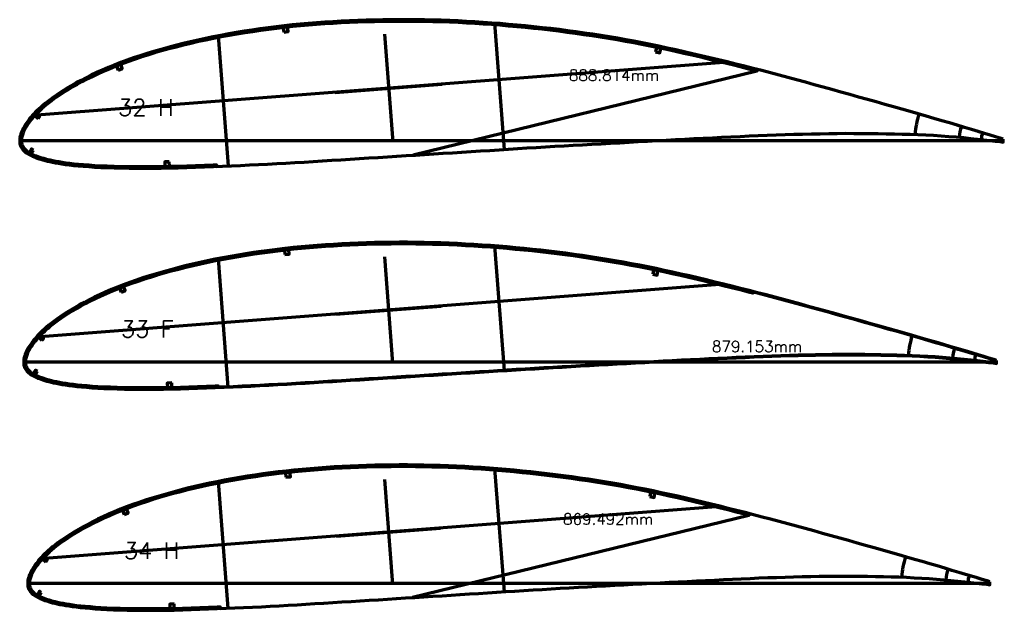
# Model space of a CAD drawing. Header units: metres. Extents: x -405 to 675, y -15418 to 133.
# Drawn here: x -333 to 556, y -6624 to -6091 of the extents above; entities that cross this region are included whole.
import ezdxf
from ezdxf.enums import TextEntityAlignment as Align

# ---------------------------------------------------------------- set-up
doc = ezdxf.new("R2010")
doc.units = ezdxf.units.M
for name, color, linetype, lineweight in [('FoilLayer', 7, 'Continuous', 50), ('RefFoilLayer', 7, 'Continuous', 50), ('StringerLayer', 7, 'Continuous', 50), ('SubLayer', 7, 'Continuous', 50), ('TextLayer', 7, 'Continuous', 50)]:
    doc.layers.add(name, color=color, linetype=linetype, lineweight=lineweight)
doc.styles.add('MSゴシック', font='romans')

msp = doc.modelspace()

# ---------------------------------------------------------------- linework, layer by layer
at = {"layer": 'FoilLayer'}
for p, q in [((332.93, -6137.25), (22.22, -6213.2)), ((325.68, -6538.64), (21.74, -6612.91))]:
    msp.add_line(p, q, dxfattribs=at)
for points in [[(555.51, -6198.67), (552.78, -6197.79), (548.42, -6196.48), (543.69, -6195.01), (538.52, -6193.45), (532.89, -6191.78), (526.83, -6189.99), (520.42, -6188.08), (513.71, -6186.1), (506.81, -6184.06), (499.85, -6182.02), (492.83, -6180.02), (485.71, -6177.94), (478.5, -6175.83), (471.18, -6173.73), (463.74, -6171.61), (456.17, -6169.48), (448.46, -6167.31), (440.62, -6165.1), (432.7, -6162.88), (424.72, -6160.64), (416.71, -6158.4), (408.71, -6156.17), (400.7, -6153.94), (392.7, -6151.73), (384.7, -6149.53), (376.72, -6147.34), (368.77, -6145.18), (360.86, -6143.04), (352.96, -6140.94), (345.07, -6138.86), (337.2, -6136.8), (333.31, -6135.8), (332.93, -6137.25), (328.98, -6136.23), (321.16, -6134.23), (313.35, -6132.27), (305.54, -6130.35), (297.74, -6128.45), (289.95, -6126.58), (282.17, -6124.73), (274.45, -6122.93), (266.79, -6121.17), (259.18, -6119.47), (251.6, -6117.82), (244.05, -6116.23), (236.52, -6114.69), (229, -6113.2), (221.5, -6111.76), (214.01, -6110.38), (206.53, -6109.06), (199.04, -6107.79), (191.55, -6106.57), (184.04, -6105.4), (176.53, -6104.28), (169, -6103.22), (161.47, -6102.2), (153.93, -6101.23), (146.38, -6100.31), (138.81, -6099.45), (131.22, -6098.63), (123.62, -6097.86), (116, -6097.14), (108.38, -6096.46), (100.76, -6095.83), (93.14, -6095.24), (85.54, -6094.71), (77.94, -6094.22), (70.35, -6093.79), (62.77, -6093.41), (55.2, -6093.08), (47.64, -6092.8), (40.08, -6092.58), (32.53, -6092.41), (24.98, -6092.29), (17.45, -6092.23), (9.91, -6092.23), (2.37, -6092.28), (-5.17, -6092.38), (-12.7, -6092.53), (-20.22, -6092.74), (-27.73, -6093), (-35.22, -6093.31), (-42.7, -6093.68), (-50.16, -6094.11), (-57.6, -6094.58), (-65, -6095.11), (-72.35, -6095.69), (-79.65, -6096.33), (-86.9, -6097.04), (-94.13, -6097.81), (-101.34, -6098.66), (-108.54, -6099.57), (-115.71, -6100.54), (-122.86, -6101.58), (-129.99, -6102.68), (-137.08, -6103.84), (-144.12, -6105.07), (-151.13, -6106.36), (-158.08, -6107.71), (-164.99, -6109.12), (-171.83, -6110.6), (-178.61, -6112.15), (-185.32, -6113.76), (-191.99, -6115.45), (-198.59, -6117.2), (-205.11, -6119), (-211.51, -6120.84), (-217.77, -6122.73), (-223.89, -6124.68), (-229.88, -6126.69), (-235.75, -6128.77), (-241.49, -6130.91), (-247.09, -6133.1), (-252.55, -6135.35), (-257.84, -6137.63), (-262.97, -6139.94), (-267.91, -6142.28), (-272.66, -6144.62), (-277.18, -6146.94), (-281.46, -6149.24), (-285.48, -6151.49), (-289.26, -6153.71), (-292.79, -6155.88), (-296.08, -6158.01), (-299.15, -6160.07), (-301.99, -6162.07), (-304.62, -6163.99), (-307.06, -6165.85), (-309.3, -6167.64), (-311.36, -6169.38), (-313.27, -6171.06), (-315.03, -6172.69), (-316.65, -6174.26), (-318.16, -6175.78), (-319.55, -6177.25), (-320.83, -6178.66), (-322.02, -6180.04), (-323.11, -6181.37), (-324.11, -6182.66), (-325.04, -6183.92), (-325.9, -6185.14), (-326.68, -6186.32), (-327.4, -6187.47), (-328.06, -6188.61), (-328.68, -6189.7), (-329.23, -6190.74), (-329.71, -6191.76), (-330.14, -6192.79), (-330.53, -6193.8), (-330.88, -6194.74), (-331.16, -6195.65), (-331.38, -6196.57), (-331.55, -6197.48), (-331.68, -6198.36), (-331.77, -6199.21), (-331.81, -6200.06), (-331.8, -6200.83), (-331.74, -6201.62), (-331.62, -6202.4), (-331.42, -6203.18), (-331.15, -6203.97), (-330.82, -6204.75), (-330.41, -6205.52), (-329.94, -6206.27), (-329.39, -6207), (-328.76, -6207.72), (-328.05, -6208.43), (-327.27, -6209.11), (-326.43, -6209.78), (-325.52, -6210.42), (-324.53, -6211.04), (-323.48, -6211.64), (-322.34, -6212.22), (-321.11, -6212.78), (-319.8, -6213.32), (-318.4, -6213.86), (-316.91, -6214.4), (-315.32, -6214.93), (-313.63, -6215.46), (-311.84, -6215.98), (-309.92, -6216.5), (-307.86, -6217.01), (-305.64, -6217.51), (-303.26, -6218.01), (-300.68, -6218.5), (-297.91, -6219), (-294.91, -6219.49), (-291.67, -6219.97), (-288.16, -6220.44), (-284.35, -6220.87), (-280.21, -6221.27), (-275.71, -6221.66), (-270.85, -6222.02), (-265.63, -6222.36), (-260.06, -6222.66), (-254.13, -6222.91), (-247.86, -6223.11), (-241.27, -6223.26), (-234.42, -6223.39), (-227.38, -6223.47), (-220.21, -6223.51), (-212.92, -6223.48), (-205.49, -6223.39), (-197.91, -6223.23), (-190.2, -6223.04), (-182.37, -6222.82), (-174.45, -6222.55), (-166.42, -6222.26), (-158.32, -6221.95), (-155.6, -6221.84), (-155.54, -6223.34), (-150.12, -6223.13), (-141.97, -6222.79), (-133.83, -6222.44), (-125.68, -6222.05), (-117.48, -6221.63), (-109.25, -6221.2), (-101, -6220.77), (-92.76, -6220.32), (-84.53, -6219.85), (-76.29, -6219.36), (-68.01, -6218.85), (-59.69, -6218.32), (-51.35, -6217.81), (-42.99, -6217.29), (-34.63, -6216.77), (-26.24, -6216.24), (-17.84, -6215.71), (-9.43, -6215.17), (-1.02, -6214.65), (7.4, -6214.12), (15.82, -6213.6), (24.22, -6213.07), (32.63, -6212.54), (41.04, -6212), (49.45, -6211.47), (57.87, -6210.94), (66.28, -6210.41), (74.7, -6209.88), (83.11, -6209.35), (91.52, -6208.81), (99.93, -6208.27), (108.33, -6207.73), (116.72, -6207.2), (125.1, -6206.68), (133.49, -6206.17), (141.87, -6205.66), (150.24, -6205.16), (158.6, -6204.66), (166.96, -6204.18), (175.32, -6203.71), (183.69, -6203.25), (192.09, -6202.79), (200.49, -6202.33), (208.89, -6201.87), (217.29, -6201.4), (225.69, -6200.94), (234.08, -6200.48), (242.48, -6200.03), (250.87, -6199.59), (259.25, -6199.13), (267.62, -6198.69), (275.96, -6198.25), (284.3, -6197.82), (292.63, -6197.41), (300.98, -6197.01), (309.31, -6196.61), (317.6, -6196.21), (325.83, -6195.83), (334.01, -6195.47), (342.15, -6195.14), (350.26, -6194.83), (358.29, -6194.53), (366.24, -6194.27), (374.14, -6194.07), (382.04, -6193.9), (389.9, -6193.75), (397.7, -6193.6), (405.34, -6193.46), (412.84, -6193.41), (420.32, -6193.44), (427.8, -6193.48), (435.21, -6193.5), (442.51, -6193.58), (449.79, -6193.75), (457.05, -6193.91), (464.23, -6194.04), (471.3, -6194.22), (478.35, -6194.52), (485.45, -6194.88), (492.51, -6195.24), (499.39, -6195.63), (506.13, -6196.15), (512.84, -6196.74), (519.43, -6197.35), (525.8, -6197.96), (531.86, -6198.59), (537.6, -6199.22), (542.99, -6199.82), (547.99, -6200.4), (552.6, -6200.96), (555.45, -6201.33)], [(549.33, -6399.11), (546.65, -6398.25), (542.32, -6396.95), (537.65, -6395.5), (532.54, -6393.95), (526.97, -6392.3), (520.98, -6390.53), (514.64, -6388.64), (508, -6386.68), (501.18, -6384.66), (494.29, -6382.65), (487.35, -6380.67), (480.3, -6378.61), (473.18, -6376.52), (465.93, -6374.45), (458.57, -6372.35), (451.09, -6370.25), (443.46, -6368.1), (435.71, -6365.92), (427.87, -6363.72), (419.98, -6361.51), (412.06, -6359.29), (404.14, -6357.08), (396.22, -6354.87), (388.31, -6352.69), (380.4, -6350.51), (372.51, -6348.35), (364.65, -6346.21), (356.82, -6344.1), (349, -6342.02), (341.2, -6339.96), (333.42, -6337.92), (329.57, -6336.93), (329.31, -6337.95), (325.4, -6336.94), (317.66, -6334.97), (309.94, -6333.03), (302.22, -6331.12), (294.5, -6329.24), (286.79, -6327.39), (279.1, -6325.57), (271.46, -6323.78), (263.88, -6322.04), (256.35, -6320.36), (248.86, -6318.73), (241.4, -6317.15), (233.95, -6315.63), (226.51, -6314.16), (219.09, -6312.74), (211.68, -6311.37), (204.28, -6310.06), (196.88, -6308.8), (189.46, -6307.6), (182.04, -6306.44), (174.61, -6305.34), (167.16, -6304.28), (159.71, -6303.28), (152.25, -6302.32), (144.79, -6301.41), (137.3, -6300.56), (129.8, -6299.75), (122.27, -6298.99), (114.74, -6298.27), (107.2, -6297.6), (99.66, -6296.97), (92.13, -6296.4), (84.61, -6295.87), (77.09, -6295.39), (69.59, -6294.96), (62.09, -6294.58), (54.6, -6294.26), (47.12, -6293.98), (39.64, -6293.76), (32.18, -6293.6), (24.71, -6293.48), (17.26, -6293.42), (9.8, -6293.41), (2.34, -6293.46), (-5.11, -6293.56), (-12.56, -6293.72), (-20, -6293.92), (-27.43, -6294.18), (-34.84, -6294.49), (-42.23, -6294.85), (-49.62, -6295.27), (-56.97, -6295.75), (-64.29, -6296.27), (-71.57, -6296.84), (-78.79, -6297.47), (-85.96, -6298.17), (-93.1, -6298.94), (-100.24, -6299.78), (-107.36, -6300.68), (-114.45, -6301.64), (-121.52, -6302.66), (-128.57, -6303.75), (-135.58, -6304.9), (-142.56, -6306.11), (-149.48, -6307.39), (-156.36, -6308.73), (-163.19, -6310.13), (-169.96, -6311.59), (-176.67, -6313.12), (-183.31, -6314.72), (-189.9, -6316.39), (-196.43, -6318.12), (-202.88, -6319.9), (-209.21, -6321.72), (-215.4, -6323.59), (-221.45, -6325.51), (-227.38, -6327.51), (-233.18, -6329.56), (-238.85, -6331.68), (-244.4, -6333.85), (-249.8, -6336.06), (-255.03, -6338.32), (-260.1, -6340.61), (-265, -6342.92), (-269.69, -6345.24), (-274.16, -6347.53), (-278.39, -6349.8), (-282.37, -6352.03), (-286.11, -6354.23), (-289.6, -6356.38), (-292.86, -6358.48), (-295.89, -6360.52), (-298.7, -6362.49), (-301.3, -6364.4), (-303.71, -6366.24), (-305.93, -6368.01), (-307.97, -6369.72), (-309.85, -6371.39), (-311.59, -6373), (-313.2, -6374.55), (-314.69, -6376.05), (-316.06, -6377.5), (-317.33, -6378.91), (-318.5, -6380.26), (-319.58, -6381.58), (-320.58, -6382.86), (-321.49, -6384.1), (-322.34, -6385.31), (-323.12, -6386.47), (-323.83, -6387.61), (-324.48, -6388.74), (-325.09, -6389.82), (-325.63, -6390.85), (-326.11, -6391.86), (-326.54, -6392.88), (-326.92, -6393.87), (-327.26, -6394.81), (-327.54, -6395.71), (-327.76, -6396.61), (-327.93, -6397.51), (-328.06, -6398.38), (-328.14, -6399.22), (-328.18, -6400.05), (-328.17, -6400.82), (-328.12, -6401.6), (-328, -6402.37), (-327.8, -6403.14), (-327.54, -6403.92), (-327.21, -6404.69), (-326.81, -6405.45), (-326.34, -6406.19), (-325.79, -6406.92), (-325.17, -6407.63), (-324.47, -6408.32), (-323.71, -6409), (-322.87, -6409.66), (-321.97, -6410.29), (-321, -6410.91), (-319.95, -6411.5), (-318.83, -6412.07), (-317.61, -6412.62), (-316.32, -6413.16), (-314.93, -6413.7), (-313.46, -6414.22), (-311.89, -6414.75), (-310.22, -6415.27), (-308.44, -6415.79), (-306.55, -6416.31), (-304.51, -6416.81), (-302.32, -6417.3), (-299.96, -6417.79), (-297.41, -6418.29), (-294.66, -6418.78), (-291.7, -6419.26), (-288.5, -6419.74), (-285.03, -6420.2), (-281.26, -6420.63), (-277.16, -6421.03), (-272.72, -6421.41), (-267.91, -6421.77), (-262.75, -6422.1), (-257.23, -6422.4), (-251.37, -6422.64), (-245.17, -6422.84), (-238.65, -6422.99), (-231.88, -6423.12), (-224.91, -6423.2), (-217.81, -6423.24), (-210.6, -6423.21), (-203.26, -6423.12), (-195.76, -6422.96), (-188.13, -6422.78), (-180.39, -6422.55), (-172.55, -6422.29), (-164.61, -6422), (-156.6, -6421.7), (-153.91, -6421.59), (-153.87, -6422.64), (-148.51, -6422.43), (-140.45, -6422.1), (-132.4, -6421.74), (-124.33, -6421.36), (-116.22, -6420.95), (-108.08, -6420.52), (-99.92, -6420.09), (-91.78, -6419.65), (-83.64, -6419.19), (-75.48, -6418.7), (-67.29, -6418.19), (-59.07, -6417.68), (-50.82, -6417.16), (-42.55, -6416.66), (-34.28, -6416.14), (-25.99, -6415.62), (-17.67, -6415.09), (-9.35, -6414.56), (-1.03, -6414.04), (7.29, -6413.52), (15.62, -6413), (23.93, -6412.48), (32.25, -6411.95), (40.57, -6411.42), (48.89, -6410.89), (57.21, -6410.37), (65.54, -6409.85), (73.86, -6409.33), (82.18, -6408.8), (90.5, -6408.27), (98.81, -6407.73), (107.12, -6407.2), (115.42, -6406.68), (123.72, -6406.16), (132.01, -6405.65), (140.3, -6405.15), (148.58, -6404.65), (156.85, -6404.16), (165.12, -6403.69), (173.39, -6403.22), (181.67, -6402.77), (189.98, -6402.31), (198.29, -6401.86), (206.6, -6401.4), (214.91, -6400.93), (223.21, -6400.48), (231.51, -6400.03), (239.82, -6399.58), (248.12, -6399.14), (256.41, -6398.69), (264.69, -6398.25), (272.94, -6397.82), (281.18, -6397.4), (289.43, -6396.99), (297.68, -6396.59), (305.92, -6396.2), (314.13, -6395.8), (322.27, -6395.43), (330.36, -6395.07), (338.42, -6394.74), (346.44, -6394.43), (354.38, -6394.14), (362.25, -6393.89), (370.07, -6393.68), (377.88, -6393.51), (385.66, -6393.37), (393.37, -6393.21), (400.93, -6393.08), (408.35, -6393.03), (415.75, -6393.06), (423.15, -6393.1), (430.48, -6393.12), (437.71, -6393.2), (444.91, -6393.37), (452.09, -6393.53), (459.19, -6393.65), (466.2, -6393.83), (473.17, -6394.13), (480.2, -6394.49), (487.19, -6394.84), (494, -6395.23), (500.67, -6395.74), (507.31, -6396.32), (513.83, -6396.93), (520.13, -6397.53), (526.13, -6398.15), (531.81, -6398.78), (537.14, -6399.37), (542.09, -6399.95), (546.65, -6400.5), (549.47, -6400.87)], [(543.43, -6598.7), (540.77, -6597.84), (536.49, -6596.55), (531.87, -6595.12), (526.81, -6593.59), (521.31, -6591.96), (515.38, -6590.21), (509.11, -6588.34), (502.55, -6586.4), (495.8, -6584.4), (488.98, -6582.41), (482.11, -6580.46), (475.15, -6578.42), (468.1, -6576.35), (460.94, -6574.3), (453.65, -6572.22), (446.25, -6570.14), (438.71, -6568.02), (431.04, -6565.86), (423.29, -6563.69), (415.49, -6561.5), (407.66, -6559.31), (399.82, -6557.12), (391.99, -6554.94), (384.16, -6552.78), (376.34, -6550.63), (368.53, -6548.49), (360.76, -6546.37), (353.01, -6544.28), (345.28, -6542.22), (337.57, -6540.19), (329.87, -6538.17), (326.06, -6537.19), (325.68, -6538.64), (321.82, -6537.65), (314.17, -6535.7), (306.53, -6533.78), (298.89, -6531.89), (291.26, -6530.04), (283.64, -6528.21), (276.03, -6526.4), (268.48, -6524.63), (260.98, -6522.91), (253.53, -6521.25), (246.12, -6519.64), (238.74, -6518.08), (231.37, -6516.57), (224.02, -6515.12), (216.68, -6513.71), (209.35, -6512.36), (202.03, -6511.07), (194.71, -6509.82), (187.38, -6508.63), (180.04, -6507.49), (172.69, -6506.4), (165.32, -6505.35), (157.95, -6504.36), (150.58, -6503.41), (143.19, -6502.51), (135.79, -6501.67), (128.37, -6500.87), (120.93, -6500.12), (113.47, -6499.41), (106.02, -6498.74), (98.57, -6498.12), (91.12, -6497.55), (83.68, -6497.03), (76.24, -6496.55), (68.82, -6496.13), (61.41, -6495.76), (54, -6495.43), (46.6, -6495.16), (39.21, -6494.95), (31.82, -6494.78), (24.44, -6494.67), (17.07, -6494.61), (9.69, -6494.6), (2.32, -6494.65), (-5.05, -6494.75), (-12.42, -6494.9), (-19.78, -6495.1), (-27.12, -6495.36), (-34.45, -6495.66), (-41.77, -6496.03), (-49.07, -6496.44), (-56.35, -6496.91), (-63.59, -6497.42), (-70.78, -6497.99), (-77.92, -6498.62), (-85.01, -6499.31), (-92.08, -6500.07), (-99.13, -6500.89), (-106.17, -6501.78), (-113.19, -6502.74), (-120.19, -6503.75), (-127.15, -6504.83), (-134.09, -6505.96), (-140.99, -6507.16), (-147.84, -6508.42), (-154.64, -6509.75), (-161.39, -6511.13), (-168.09, -6512.58), (-174.72, -6514.09), (-181.29, -6515.67), (-187.8, -6517.32), (-194.27, -6519.03), (-200.65, -6520.79), (-206.9, -6522.59), (-213.02, -6524.44), (-219.01, -6526.35), (-224.87, -6528.32), (-230.61, -6530.35), (-236.22, -6532.44), (-241.71, -6534.59), (-247.04, -6536.78), (-252.23, -6539.01), (-257.24, -6541.28), (-262.08, -6543.57), (-266.72, -6545.85), (-271.14, -6548.13), (-275.32, -6550.37), (-279.26, -6552.58), (-282.95, -6554.74), (-286.41, -6556.87), (-289.63, -6558.95), (-292.63, -6560.96), (-295.41, -6562.92), (-297.98, -6564.8), (-300.36, -6566.62), (-302.55, -6568.37), (-304.57, -6570.07), (-306.44, -6571.71), (-308.16, -6573.31), (-309.75, -6574.84), (-311.22, -6576.33), (-312.58, -6577.76), (-313.83, -6579.15), (-314.99, -6580.49), (-316.06, -6581.79), (-317.04, -6583.06), (-317.95, -6584.29), (-318.78, -6585.48), (-319.55, -6586.63), (-320.25, -6587.76), (-320.9, -6588.87), (-321.5, -6589.94), (-322.04, -6590.96), (-322.51, -6591.95), (-322.93, -6592.96), (-323.32, -6593.95), (-323.65, -6594.87), (-323.93, -6595.76), (-324.14, -6596.65), (-324.31, -6597.54), (-324.44, -6598.4), (-324.52, -6599.23), (-324.56, -6600.05), (-324.55, -6600.81), (-324.5, -6601.58), (-324.38, -6602.34), (-324.19, -6603.1), (-323.92, -6603.87), (-323.6, -6604.63), (-323.2, -6605.38), (-322.74, -6606.11), (-322.2, -6606.83), (-321.59, -6607.53), (-320.9, -6608.22), (-320.14, -6608.89), (-319.31, -6609.54), (-318.42, -6610.17), (-317.46, -6610.77), (-316.43, -6611.36), (-315.31, -6611.92), (-314.12, -6612.47), (-312.84, -6613), (-311.47, -6613.53), (-310.01, -6614.05), (-308.46, -6614.57), (-306.81, -6615.09), (-305.05, -6615.6), (-303.17, -6616.11), (-301.16, -6616.61), (-298.99, -6617.1), (-296.66, -6617.58), (-294.14, -6618.07), (-291.42, -6618.55), (-288.49, -6619.04), (-285.32, -6619.51), (-281.89, -6619.96), (-278.17, -6620.38), (-274.12, -6620.78), (-269.72, -6621.15), (-264.96, -6621.51), (-259.86, -6621.84), (-254.41, -6622.13), (-248.61, -6622.38), (-242.47, -6622.57), (-236.03, -6622.72), (-229.33, -6622.84), (-222.44, -6622.93), (-215.42, -6622.96), (-208.29, -6622.94), (-201.03, -6622.84), (-193.61, -6622.7), (-186.06, -6622.51), (-178.41, -6622.29), (-170.66, -6622.03), (-162.81, -6621.74), (-154.88, -6621.44), (-152.22, -6621.34), (-152.16, -6622.83), (-146.86, -6622.63), (-138.89, -6622.3), (-130.92, -6621.95), (-122.94, -6621.57), (-114.92, -6621.16), (-106.87, -6620.74), (-98.8, -6620.32), (-90.74, -6619.88), (-82.69, -6619.42), (-74.63, -6618.94), (-66.53, -6618.44), (-58.39, -6617.92), (-50.23, -6617.42), (-42.06, -6616.92), (-33.88, -6616.41), (-25.67, -6615.89), (-17.45, -6615.37), (-9.22, -6614.84), (-0.99, -6614.33), (7.24, -6613.81), (15.47, -6613.3), (23.7, -6612.79), (31.92, -6612.27), (40.15, -6611.74), (48.38, -6611.22), (56.61, -6610.7), (64.84, -6610.18), (73.07, -6609.67), (81.3, -6609.15), (89.53, -6608.62), (97.76, -6608.09), (105.97, -6607.57), (114.18, -6607.05), (122.38, -6606.54), (130.59, -6606.03), (138.78, -6605.54), (146.98, -6605.04), (155.16, -6604.56), (163.33, -6604.09), (171.51, -6603.63), (179.7, -6603.18), (187.91, -6602.73), (196.13, -6602.28), (204.35, -6601.83), (212.57, -6601.37), (220.78, -6600.92), (228.99, -6600.47), (237.21, -6600.03), (245.42, -6599.6), (253.62, -6599.15), (261.8, -6598.71), (269.97, -6598.28), (278.12, -6597.87), (286.27, -6597.47), (294.43, -6597.07), (302.58, -6596.68), (310.7, -6596.29), (318.75, -6595.92), (326.75, -6595.57), (334.72, -6595.25), (342.65, -6594.94), (350.5, -6594.65), (358.28, -6594.4), (366.01, -6594.19), (373.73, -6594.03), (381.43, -6593.88), (389.05, -6593.73), (396.53, -6593.6), (403.86, -6593.55), (411.18, -6593.58), (418.5, -6593.62), (425.75, -6593.64), (432.89, -6593.72), (440.01, -6593.88), (447.11, -6594.04), (454.13, -6594.17), (461.06, -6594.34), (467.95, -6594.64), (474.9, -6594.99), (481.81, -6595.35), (488.53, -6595.72), (495.13, -6596.23), (501.7, -6596.81), (508.14, -6597.41), (514.37, -6598), (520.3, -6598.62), (525.92, -6599.24), (531.18, -6599.82), (536.08, -6600.39), (540.58, -6600.94), (543.37, -6601.3)]]:
    msp.add_lwpolyline(points, close=True, dxfattribs=at)
at = {"layer": 'RefFoilLayer'}
for points in [[(555.51, -6198.67), (552.78, -6197.79), (548.42, -6196.48), (543.69, -6195.01), (538.52, -6193.45), (532.89, -6191.78), (526.83, -6189.99), (520.42, -6188.08), (513.71, -6186.1), (506.81, -6184.06), (499.85, -6182.02), (492.83, -6180.02), (485.71, -6177.94), (478.5, -6175.83), (471.18, -6173.73), (463.74, -6171.61), (456.17, -6169.48), (448.46, -6167.31), (440.62, -6165.1), (432.7, -6162.88), (424.72, -6160.64), (416.71, -6158.4), (408.71, -6156.17), (400.7, -6153.94), (392.7, -6151.73), (384.7, -6149.53), (376.72, -6147.34), (368.77, -6145.18), (360.86, -6143.04), (352.96, -6140.94), (345.07, -6138.86), (337.2, -6136.8), (329.35, -6134.77), (321.52, -6132.78), (313.71, -6130.82), (305.9, -6128.89), (298.09, -6126.99), (290.29, -6125.12), (282.51, -6123.27), (274.79, -6121.46), (267.12, -6119.71), (259.49, -6118), (251.91, -6116.35), (244.35, -6114.76), (236.81, -6113.22), (229.28, -6111.73), (221.77, -6110.29), (214.27, -6108.9), (206.78, -6107.58), (199.28, -6106.3), (191.78, -6105.08), (184.26, -6103.92), (176.74, -6102.8), (169.2, -6101.73), (161.66, -6100.71), (154.11, -6099.74), (146.55, -6098.82), (138.97, -6097.96), (131.37, -6097.14), (123.76, -6096.37), (116.13, -6095.64), (108.5, -6094.96), (100.87, -6094.33), (93.25, -6093.74), (85.63, -6093.21), (78.03, -6092.72), (70.43, -6092.29), (62.84, -6091.91), (55.26, -6091.58), (47.68, -6091.3), (40.11, -6091.08), (32.55, -6090.91), (25, -6090.79), (17.45, -6090.73), (9.9, -6090.73), (2.35, -6090.78), (-5.2, -6090.88), (-12.74, -6091.03), (-20.27, -6091.24), (-27.79, -6091.5), (-35.29, -6091.81), (-42.78, -6092.19), (-50.26, -6092.61), (-57.71, -6093.09), (-65.12, -6093.61), (-72.49, -6094.2), (-79.8, -6094.84), (-87.07, -6095.54), (-94.3, -6096.32), (-101.53, -6097.17), (-108.74, -6098.08), (-115.93, -6099.06), (-123.09, -6100.1), (-130.23, -6101.2), (-137.33, -6102.36), (-144.4, -6103.59), (-151.42, -6104.88), (-158.38, -6106.24), (-165.3, -6107.66), (-172.16, -6109.14), (-178.96, -6110.69), (-185.69, -6112.31), (-192.37, -6114), (-198.99, -6115.76), (-205.53, -6117.56), (-211.94, -6119.4), (-218.22, -6121.3), (-224.37, -6123.26), (-230.38, -6125.28), (-236.27, -6127.37), (-242.03, -6129.51), (-247.66, -6131.72), (-253.14, -6133.97), (-258.46, -6136.26), (-263.61, -6138.59), (-268.58, -6140.94), (-273.34, -6143.29), (-277.89, -6145.62), (-282.19, -6147.93), (-286.24, -6150.2), (-290.05, -6152.43), (-293.6, -6154.62), (-296.92, -6156.76), (-300.01, -6158.84), (-302.88, -6160.86), (-305.54, -6162.8), (-307.99, -6164.68), (-310.26, -6166.5), (-312.36, -6168.25), (-314.29, -6169.96), (-316.07, -6171.61), (-317.72, -6173.21), (-319.25, -6174.75), (-320.66, -6176.24), (-321.97, -6177.68), (-323.18, -6179.09), (-324.29, -6180.45), (-325.32, -6181.77), (-326.27, -6183.06), (-327.15, -6184.31), (-327.95, -6185.52), (-328.69, -6186.71), (-329.37, -6187.87), (-330, -6189), (-330.58, -6190.1), (-331.09, -6191.18), (-331.54, -6192.25), (-331.94, -6193.29), (-332.31, -6194.31), (-332.62, -6195.31), (-332.85, -6196.29), (-333.03, -6197.26), (-333.17, -6198.21), (-333.27, -6199.14), (-333.31, -6200.06), (-333.29, -6200.95), (-333.22, -6201.86), (-333.07, -6202.77), (-332.84, -6203.67), (-332.53, -6204.57), (-332.14, -6205.46), (-331.68, -6206.33), (-331.13, -6207.17), (-330.51, -6208), (-329.81, -6208.79), (-329.04, -6209.55), (-328.2, -6210.29), (-327.29, -6211), (-326.32, -6211.69), (-325.27, -6212.35), (-324.15, -6212.98), (-322.96, -6213.58), (-321.69, -6214.16), (-320.34, -6214.72), (-318.91, -6215.27), (-317.39, -6215.82), (-315.77, -6216.36), (-314.06, -6216.9), (-312.23, -6217.43), (-310.28, -6217.96), (-308.19, -6218.47), (-305.95, -6218.98), (-303.54, -6219.48), (-300.95, -6219.98), (-298.15, -6220.48), (-295.13, -6220.98), (-291.86, -6221.46), (-288.33, -6221.93), (-284.5, -6222.36), (-280.34, -6222.77), (-275.83, -6223.15), (-270.95, -6223.52), (-265.71, -6223.86), (-260.12, -6224.16), (-254.18, -6224.41), (-247.9, -6224.6), (-241.3, -6224.76), (-234.44, -6224.89), (-227.39, -6224.97), (-220.2, -6225.01), (-212.9, -6224.98), (-205.46, -6224.89), (-197.88, -6224.73), (-190.15, -6224.54), (-182.32, -6224.31), (-174.39, -6224.05), (-166.36, -6223.76), (-158.26, -6223.45), (-150.12, -6223.13), (-141.97, -6222.79), (-133.83, -6222.44), (-125.68, -6222.05), (-117.48, -6221.63), (-109.25, -6221.2), (-101, -6220.77), (-92.76, -6220.32), (-84.53, -6219.85), (-76.29, -6219.36), (-68.01, -6218.85), (-59.69, -6218.32), (-51.35, -6217.81), (-42.99, -6217.29), (-34.63, -6216.77), (-26.24, -6216.24), (-17.84, -6215.71), (-9.43, -6215.17), (-1.02, -6214.65), (7.4, -6214.12), (15.82, -6213.6), (24.22, -6213.07), (32.63, -6212.54), (41.04, -6212), (49.45, -6211.47), (57.87, -6210.94), (66.28, -6210.41), (74.7, -6209.88), (83.11, -6209.35), (91.52, -6208.81), (99.93, -6208.27), (108.33, -6207.73), (116.72, -6207.2), (125.1, -6206.68), (133.49, -6206.17), (141.87, -6205.66), (150.24, -6205.16), (158.6, -6204.66), (166.96, -6204.18), (175.32, -6203.71), (183.69, -6203.25), (192.09, -6202.79), (200.49, -6202.33), (208.89, -6201.87), (217.29, -6201.4), (225.69, -6200.94), (234.08, -6200.48), (242.48, -6200.03), (250.87, -6199.59), (259.25, -6199.13), (267.62, -6198.69), (275.96, -6198.25), (284.3, -6197.82), (292.63, -6197.41), (300.98, -6197.01), (309.31, -6196.61), (317.6, -6196.21), (325.83, -6195.83), (334.01, -6195.47), (342.15, -6195.14), (350.26, -6194.83), (358.29, -6194.53), (366.24, -6194.27), (374.14, -6194.07), (382.04, -6193.9), (389.9, -6193.75), (397.7, -6193.6), (405.34, -6193.46), (412.84, -6193.41), (420.32, -6193.44), (427.8, -6193.48), (435.21, -6193.5), (442.51, -6193.58), (449.79, -6193.75), (457.05, -6193.91), (464.23, -6194.04), (471.3, -6194.22), (478.35, -6194.52), (485.45, -6194.88), (492.51, -6195.24), (499.39, -6195.63), (506.13, -6196.15), (512.84, -6196.74), (519.43, -6197.35), (525.8, -6197.96), (531.86, -6198.59), (537.6, -6199.22), (542.99, -6199.82), (547.99, -6200.4), (552.6, -6200.96), (555.45, -6201.33)], [(549.47, -6398.68), (546.78, -6397.82), (542.46, -6396.52), (537.78, -6395.07), (532.67, -6393.52), (527.1, -6391.87), (521.11, -6390.1), (514.77, -6388.21), (508.13, -6386.25), (501.3, -6384.23), (494.41, -6382.22), (487.47, -6380.24), (480.43, -6378.18), (473.3, -6376.09), (466.06, -6374.01), (458.69, -6371.91), (451.21, -6369.81), (443.58, -6367.66), (435.83, -6365.48), (428, -6363.28), (420.1, -6361.07), (412.18, -6358.85), (404.26, -6356.64), (396.34, -6354.44), (388.43, -6352.25), (380.52, -6350.08), (372.63, -6347.92), (364.76, -6345.78), (356.93, -6343.66), (349.12, -6341.58), (341.32, -6339.52), (333.53, -6337.49), (325.77, -6335.48), (318.03, -6333.51), (310.3, -6331.57), (302.57, -6329.66), (294.85, -6327.78), (287.14, -6325.93), (279.44, -6324.11), (271.8, -6322.32), (264.21, -6320.58), (256.67, -6318.89), (249.17, -6317.26), (241.7, -6315.68), (234.24, -6314.16), (226.79, -6312.69), (219.36, -6311.26), (211.94, -6309.89), (204.53, -6308.58), (197.12, -6307.32), (189.69, -6306.12), (182.26, -6304.96), (174.82, -6303.85), (167.36, -6302.8), (159.9, -6301.79), (152.43, -6300.83), (144.96, -6299.92), (137.46, -6299.07), (129.95, -6298.26), (122.41, -6297.5), (114.87, -6296.78), (107.32, -6296.1), (99.78, -6295.48), (92.24, -6294.9), (84.7, -6294.37), (77.18, -6293.89), (69.66, -6293.46), (62.16, -6293.08), (54.66, -6292.76), (47.16, -6292.48), (39.68, -6292.26), (32.2, -6292.1), (24.72, -6291.98), (17.26, -6291.92), (9.79, -6291.91), (2.32, -6291.96), (-5.14, -6292.06), (-12.6, -6292.22), (-20.05, -6292.42), (-27.49, -6292.68), (-34.91, -6292.99), (-42.32, -6293.36), (-49.71, -6293.78), (-57.08, -6294.25), (-64.41, -6294.77), (-71.7, -6295.35), (-78.93, -6295.98), (-86.12, -6296.68), (-93.28, -6297.45), (-100.42, -6298.29), (-107.56, -6299.19), (-114.67, -6300.15), (-121.75, -6301.18), (-128.81, -6302.27), (-135.84, -6303.42), (-142.83, -6304.64), (-149.77, -6305.92), (-156.66, -6307.26), (-163.51, -6308.66), (-170.29, -6310.13), (-177.02, -6311.66), (-183.68, -6313.26), (-190.28, -6314.94), (-196.83, -6316.67), (-203.29, -6318.45), (-209.64, -6320.28), (-215.85, -6322.16), (-221.93, -6324.09), (-227.88, -6326.09), (-233.7, -6328.16), (-239.4, -6330.28), (-244.97, -6332.46), (-250.39, -6334.69), (-255.65, -6336.95), (-260.75, -6339.26), (-265.66, -6341.58), (-270.37, -6343.9), (-274.87, -6346.21), (-279.12, -6348.49), (-283.13, -6350.74), (-286.89, -6352.95), (-290.41, -6355.12), (-293.69, -6357.23), (-296.75, -6359.29), (-299.59, -6361.28), (-302.21, -6363.21), (-304.65, -6365.06), (-306.89, -6366.86), (-308.96, -6368.6), (-310.87, -6370.29), (-312.63, -6371.92), (-314.27, -6373.5), (-315.78, -6375.02), (-317.18, -6376.5), (-318.47, -6377.93), (-319.66, -6379.31), (-320.77, -6380.66), (-321.78, -6381.97), (-322.72, -6383.24), (-323.59, -6384.48), (-324.39, -6385.68), (-325.12, -6386.86), (-325.79, -6388.01), (-326.42, -6389.12), (-326.99, -6390.21), (-327.49, -6391.28), (-327.93, -6392.33), (-328.34, -6393.36), (-328.7, -6394.37), (-329, -6395.36), (-329.23, -6396.34), (-329.41, -6397.29), (-329.55, -6398.23), (-329.64, -6399.15), (-329.68, -6400.05), (-329.67, -6400.94), (-329.6, -6401.84), (-329.45, -6402.74), (-329.22, -6403.63), (-328.91, -6404.52), (-328.53, -6405.4), (-328.07, -6406.26), (-327.53, -6407.1), (-326.92, -6407.91), (-326.23, -6408.69), (-325.46, -6409.45), (-324.63, -6410.18), (-323.73, -6410.88), (-322.77, -6411.56), (-321.73, -6412.21), (-320.63, -6412.84), (-319.45, -6413.43), (-318.19, -6414.01), (-316.86, -6414.56), (-315.44, -6415.11), (-313.94, -6415.65), (-312.34, -6416.18), (-310.64, -6416.71), (-308.83, -6417.24), (-306.91, -6417.76), (-304.84, -6418.27), (-302.62, -6418.77), (-300.24, -6419.27), (-297.68, -6419.76), (-294.91, -6420.26), (-291.92, -6420.75), (-288.69, -6421.23), (-285.2, -6421.69), (-281.41, -6422.12), (-277.29, -6422.52), (-272.83, -6422.9), (-268, -6423.26), (-262.83, -6423.6), (-257.3, -6423.9), (-251.42, -6424.14), (-245.2, -6424.34), (-238.68, -6424.49), (-231.89, -6424.62), (-224.92, -6424.7), (-217.81, -6424.74), (-210.58, -6424.71), (-203.23, -6424.62), (-195.73, -6424.46), (-188.09, -6424.27), (-180.34, -6424.05), (-172.5, -6423.79), (-164.56, -6423.5), (-156.54, -6423.19), (-148.49, -6422.88), (-140.43, -6422.55), (-132.38, -6422.19), (-124.31, -6421.81), (-116.2, -6421.4), (-108.06, -6420.97), (-99.9, -6420.54), (-91.75, -6420.1), (-83.61, -6419.64), (-75.46, -6419.15), (-67.27, -6418.64), (-59.04, -6418.12), (-50.79, -6417.61), (-42.53, -6417.11), (-34.25, -6416.59), (-25.96, -6416.07), (-17.65, -6415.54), (-9.33, -6415.01), (-1, -6414.49), (7.32, -6413.97), (15.64, -6413.45), (23.96, -6412.93), (32.27, -6412.4), (40.6, -6411.87), (48.92, -6411.34), (57.24, -6410.82), (65.56, -6410.3), (73.89, -6409.78), (82.21, -6409.25), (90.52, -6408.72), (98.84, -6408.18), (107.15, -6407.65), (115.45, -6407.13), (123.74, -6406.61), (132.04, -6406.1), (140.33, -6405.6), (148.61, -6405.1), (156.88, -6404.61), (165.14, -6404.13), (173.41, -6403.67), (181.7, -6403.22), (190, -6402.76), (198.31, -6402.31), (206.62, -6401.85), (214.93, -6401.38), (223.24, -6400.93), (231.54, -6400.48), (239.84, -6400.03), (248.14, -6399.59), (256.44, -6399.14), (264.71, -6398.7), (272.96, -6398.27), (281.21, -6397.85), (289.45, -6397.44), (297.7, -6397.04), (305.95, -6396.64), (314.15, -6396.25), (322.29, -6395.87), (330.38, -6395.52), (338.43, -6395.19), (346.45, -6394.88), (354.4, -6394.59), (362.26, -6394.34), (370.08, -6394.13), (377.89, -6393.96), (385.67, -6393.82), (393.38, -6393.66), (400.94, -6393.53), (408.35, -6393.48), (415.75, -6393.51), (423.15, -6393.55), (430.48, -6393.57), (437.7, -6393.65), (444.9, -6393.81), (452.08, -6393.98), (459.18, -6394.1), (466.18, -6394.28), (473.15, -6394.58), (480.17, -6394.94), (487.16, -6395.29), (493.96, -6395.67), (500.63, -6396.19), (507.27, -6396.77), (513.79, -6397.38), (520.09, -6397.98), (526.08, -6398.6), (531.76, -6399.23), (537.08, -6399.82), (542.03, -6400.4), (546.59, -6400.95), (549.41, -6401.32)], [(543.43, -6598.7), (540.77, -6597.84), (536.49, -6596.55), (531.87, -6595.12), (526.81, -6593.59), (521.31, -6591.96), (515.38, -6590.21), (509.11, -6588.34), (502.55, -6586.4), (495.8, -6584.4), (488.98, -6582.41), (482.11, -6580.46), (475.15, -6578.42), (468.1, -6576.35), (460.94, -6574.3), (453.65, -6572.22), (446.25, -6570.14), (438.71, -6568.02), (431.04, -6565.86), (423.29, -6563.69), (415.49, -6561.5), (407.66, -6559.31), (399.82, -6557.12), (391.99, -6554.94), (384.16, -6552.78), (376.34, -6550.63), (368.53, -6548.49), (360.76, -6546.37), (353.01, -6544.28), (345.28, -6542.22), (337.57, -6540.19), (329.87, -6538.17), (322.19, -6536.19), (314.53, -6534.24), (306.89, -6532.32), (299.25, -6530.43), (291.61, -6528.58), (283.98, -6526.75), (276.37, -6524.94), (268.81, -6523.17), (261.31, -6521.45), (253.85, -6519.78), (246.43, -6518.17), (239.04, -6516.61), (231.66, -6515.1), (224.3, -6513.65), (216.95, -6512.24), (209.61, -6510.89), (202.28, -6509.59), (194.95, -6508.34), (187.61, -6507.15), (180.26, -6506.01), (172.9, -6504.91), (165.52, -6503.86), (158.14, -6502.87), (150.76, -6501.92), (143.36, -6501.02), (135.95, -6500.18), (128.52, -6499.38), (121.07, -6498.62), (113.61, -6497.91), (106.14, -6497.25), (98.68, -6496.63), (91.22, -6496.05), (83.77, -6495.53), (76.33, -6495.06), (68.9, -6494.63), (61.47, -6494.26), (54.06, -6493.94), (46.65, -6493.66), (39.24, -6493.45), (31.84, -6493.28), (24.45, -6493.17), (17.07, -6493.11), (9.68, -6493.1), (2.3, -6493.15), (-5.09, -6493.25), (-12.46, -6493.4), (-19.83, -6493.6), (-27.19, -6493.86), (-34.53, -6494.17), (-41.85, -6494.53), (-49.17, -6494.94), (-56.45, -6495.41), (-63.7, -6495.93), (-70.91, -6496.5), (-78.06, -6497.12), (-85.17, -6497.81), (-92.25, -6498.58), (-99.32, -6499.41), (-106.37, -6500.3), (-113.41, -6501.25), (-120.42, -6502.27), (-127.4, -6503.35), (-134.35, -6504.49), (-141.26, -6505.69), (-148.12, -6506.95), (-154.94, -6508.28), (-161.71, -6509.67), (-168.42, -6511.12), (-175.07, -6512.63), (-181.66, -6514.22), (-188.19, -6515.87), (-194.67, -6517.59), (-201.06, -6519.35), (-207.34, -6521.16), (-213.48, -6523.01), (-219.49, -6524.93), (-225.38, -6526.9), (-231.14, -6528.94), (-236.77, -6531.05), (-242.28, -6533.2), (-247.64, -6535.4), (-252.84, -6537.65), (-257.88, -6539.92), (-262.74, -6542.22), (-267.4, -6544.52), (-271.85, -6546.8), (-276.06, -6549.06), (-280.02, -6551.28), (-283.74, -6553.47), (-287.22, -6555.61), (-290.47, -6557.7), (-293.49, -6559.74), (-296.29, -6561.71), (-298.89, -6563.61), (-301.3, -6565.45), (-303.52, -6567.22), (-305.57, -6568.94), (-307.45, -6570.61), (-309.2, -6572.23), (-310.81, -6573.79), (-312.31, -6575.3), (-313.69, -6576.76), (-314.97, -6578.17), (-316.15, -6579.54), (-317.24, -6580.87), (-318.25, -6582.17), (-319.18, -6583.42), (-320.03, -6584.65), (-320.83, -6585.84), (-321.55, -6587), (-322.21, -6588.14), (-322.83, -6589.24), (-323.4, -6590.32), (-323.9, -6591.38), (-324.33, -6592.42), (-324.73, -6593.44), (-325.09, -6594.43), (-325.39, -6595.41), (-325.61, -6596.38), (-325.79, -6597.32), (-325.93, -6598.25), (-326.02, -6599.16), (-326.06, -6600.05), (-326.05, -6600.93), (-325.98, -6601.82), (-325.83, -6602.71), (-325.6, -6603.59), (-325.3, -6604.47), (-324.92, -6605.34), (-324.47, -6606.19), (-323.94, -6607.02), (-323.33, -6607.82), (-322.64, -6608.6), (-321.89, -6609.34), (-321.06, -6610.07), (-320.18, -6610.76), (-319.22, -6611.44), (-318.2, -6612.08), (-317.1, -6612.7), (-315.94, -6613.29), (-314.69, -6613.85), (-313.37, -6614.4), (-311.97, -6614.94), (-310.49, -6615.47), (-308.91, -6616), (-307.23, -6616.53), (-305.44, -6617.05), (-303.53, -6617.57), (-301.49, -6618.07), (-299.3, -6618.57), (-296.94, -6619.06), (-294.4, -6619.54), (-291.67, -6620.03), (-288.71, -6620.52), (-285.52, -6621), (-282.06, -6621.45), (-278.31, -6621.88), (-274.24, -6622.27), (-269.83, -6622.65), (-265.06, -6623.01), (-259.94, -6623.34), (-254.47, -6623.63), (-248.65, -6623.88), (-242.51, -6624.07), (-236.05, -6624.22), (-229.35, -6624.34), (-222.45, -6624.43), (-215.42, -6624.46), (-208.27, -6624.44), (-201, -6624.34), (-193.58, -6624.19), (-186.02, -6624.01), (-178.36, -6623.79), (-170.6, -6623.53), (-162.75, -6623.24), (-154.82, -6622.94), (-146.86, -6622.63), (-138.89, -6622.3), (-130.92, -6621.95), (-122.94, -6621.57), (-114.92, -6621.16), (-106.87, -6620.74), (-98.8, -6620.32), (-90.74, -6619.88), (-82.69, -6619.42), (-74.63, -6618.94), (-66.53, -6618.44), (-58.39, -6617.92), (-50.23, -6617.42), (-42.06, -6616.92), (-33.88, -6616.41), (-25.67, -6615.89), (-17.45, -6615.37), (-9.22, -6614.84), (-0.99, -6614.33), (7.24, -6613.81), (15.47, -6613.3), (23.7, -6612.79), (31.92, -6612.27), (40.15, -6611.74), (48.38, -6611.22), (56.61, -6610.7), (64.84, -6610.18), (73.07, -6609.67), (81.3, -6609.15), (89.53, -6608.62), (97.76, -6608.09), (105.97, -6607.57), (114.18, -6607.05), (122.38, -6606.54), (130.59, -6606.03), (138.78, -6605.54), (146.98, -6605.04), (155.16, -6604.56), (163.33, -6604.09), (171.51, -6603.63), (179.7, -6603.18), (187.91, -6602.73), (196.13, -6602.28), (204.35, -6601.83), (212.57, -6601.37), (220.78, -6600.92), (228.99, -6600.47), (237.21, -6600.03), (245.42, -6599.6), (253.62, -6599.15), (261.8, -6598.71), (269.97, -6598.28), (278.12, -6597.87), (286.27, -6597.47), (294.43, -6597.07), (302.58, -6596.68), (310.7, -6596.29), (318.75, -6595.92), (326.75, -6595.57), (334.72, -6595.25), (342.65, -6594.94), (350.5, -6594.65), (358.28, -6594.4), (366.01, -6594.19), (373.73, -6594.03), (381.43, -6593.88), (389.05, -6593.73), (396.53, -6593.6), (403.86, -6593.55), (411.18, -6593.58), (418.5, -6593.62), (425.75, -6593.64), (432.89, -6593.72), (440.01, -6593.88), (447.11, -6594.04), (454.13, -6594.17), (461.06, -6594.34), (467.95, -6594.64), (474.9, -6594.99), (481.81, -6595.35), (488.53, -6595.72), (495.13, -6596.23), (501.7, -6596.81), (508.14, -6597.41), (514.37, -6598), (520.3, -6598.62), (525.92, -6599.24), (531.18, -6599.82), (536.08, -6600.39), (540.58, -6600.94), (543.37, -6601.3)]]:
    msp.add_lwpolyline(points, close=True, dxfattribs=at)
at = {"layer": 'StringerLayer'}
for points in [[(-94.73, -6101.9), (-90.75, -6101.47), (-91.18, -6097.49), (-95.15, -6097.92), (-94.73, -6101.9)], [(241.33, -6119.74), (245.25, -6120.57), (246.07, -6116.65), (242.16, -6115.83), (241.33, -6119.74)], [(-244.28, -6136.3), (-240.56, -6134.84), (-242.01, -6131.12), (-245.74, -6132.58), (-244.28, -6136.3)], [(-316.67, -6180.02), (-315.29, -6178.57), (-318.2, -6175.82), (-319.57, -6177.27), (-316.67, -6180.02)], [(-320.85, -6208.53), (-322.59, -6207.55), (-324.55, -6211.03), (-322.81, -6212.01), (-320.85, -6208.53)], [(-198.09, -6219.24), (-202.09, -6219.32), (-202.01, -6223.32), (-198.01, -6223.23), (-198.09, -6219.24)], [(-93.71, -6303.03), (-89.73, -6302.6), (-90.16, -6298.62), (-94.14, -6299.05), (-93.71, -6303.03)], [(238.67, -6320.67), (242.59, -6321.49), (243.41, -6317.58), (239.5, -6316.75), (238.67, -6320.67)], [(-241.62, -6337.06), (-237.9, -6335.6), (-239.36, -6331.87), (-243.08, -6333.33), (-241.62, -6337.06)], [(-313.19, -6380.29), (-311.81, -6378.84), (-314.72, -6376.08), (-316.09, -6377.54), (-313.19, -6380.29)], [(-317.32, -6408.39), (-319.06, -6407.41), (-321.03, -6410.89), (-319.28, -6411.87), (-317.32, -6408.39)], [(-195.92, -6418.97), (-199.92, -6419.05), (-199.84, -6423.05), (-195.84, -6422.97), (-195.92, -6418.97)], [(-92.7, -6504.16), (-88.72, -6503.73), (-89.15, -6499.75), (-93.12, -6500.18), (-92.7, -6504.16)], [(236.02, -6521.59), (239.93, -6522.42), (240.76, -6518.51), (236.84, -6517.68), (236.02, -6521.59)], [(-238.97, -6537.81), (-235.24, -6536.35), (-236.7, -6532.63), (-240.43, -6534.09), (-238.97, -6537.81)], [(-309.71, -6580.55), (-308.34, -6579.1), (-311.24, -6576.35), (-312.62, -6577.8), (-309.71, -6580.55)], [(-313.79, -6608.25), (-315.54, -6607.27), (-317.5, -6610.75), (-315.76, -6611.73), (-313.79, -6608.25)], [(-193.75, -6618.7), (-197.75, -6618.78), (-197.67, -6622.78), (-193.67, -6622.7), (-193.75, -6618.7)]]:
    msp.add_lwpolyline(points, dxfattribs=at)
at = {"layer": 'SubLayer'}
for p, q in [((95.77, -6093.94), (104.55, -6207.98)), ((-154.08, -6105.4), (-145.04, -6222.92)), ((-3.75, -6103.94), (3.75, -6201.45)), ((306.73, -6129.09), (-321.76, -6177.45)), ((-48.36, -6156.42), (48.36, -6148.97)), ((-333.31, -6200), (555.51, -6200)), ((95.83, -6295.18), (104.5, -6407.82)), ((-154.02, -6306.74), (-145.09, -6422.74)), ((-3.7, -6305.15), (3.7, -6401.27)), ((303.4, -6329.86), (-318.26, -6377.7)), ((-47.67, -6356.88), (47.67, -6349.54)), ((-329.68, -6400), (549.47, -6400)), ((95.89, -6496.41), (104.45, -6607.66)), ((-153.96, -6508.08), (-145.15, -6622.56)), ((-3.64, -6506.36), (3.64, -6601.08)), ((300.06, -6530.64), (-314.76, -6577.94)), ((-46.98, -6557.34), (46.98, -6550.11)), ((-326.06, -6600), (543.43, -6600))]:
    msp.add_line(p, q, dxfattribs=at)
for centre, radius, start, end in [((555.51, -6200), 80, 162.56189, 175.98992), ((555.51, -6200), 40, 161.407, 175.69286), ((555.51, -6200), 20, 159.32494, 177.11504), ((549.47, -6400), 80, 162.89662, 175.68434), ((549.47, -6400), 40, 162.07477, 175.03696), ((549.47, -6400), 20, 160.66224, 175.78678), ((543.43, -6600), 80, 162.59006, 176.02361), ((543.43, -6600), 40, 161.45277, 175.67032), ((543.43, -6600), 20, 159.41611, 177.04005)]:
    msp.add_arc(centre, radius, start, end, dxfattribs=at)

# ---------------------------------------------------------------- texts
at = {"layer": 'TextLayer', "style": 'MSゴシック'}
for s, p in [('888.814mm', (244.42, -6148.91)), ('879.153mm', (373.64, -6394.05)), ('869.492mm', (239.11, -6550.02))]:
    msp.add_text(s, height=10, dxfattribs=at).set_placement(p, align=Align.BOTTOM_RIGHT)
for s, p in [('32 H', (-244.42, -6177.57)), ('33 F', (-241.77, -6377.81)), ('34 H', (-239.11, -6578.06))]:
    msp.add_text(s, height=15, dxfattribs=at).set_placement(p)

doc.saveas('drawing.dxf')
